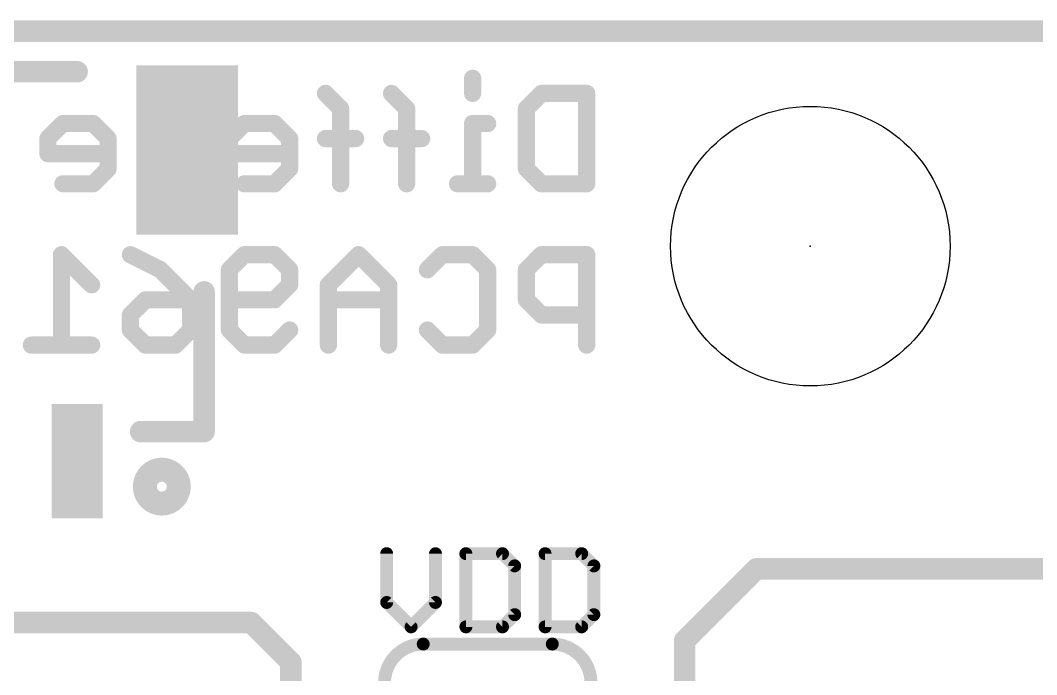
# Model space of a CAD drawing. Extents: x -37 to 70, y -9 to 26.
# Drawn here: x 13.53 to 25.53, y 17.8 to 25.53 of the extents above; entities that cross this region are included whole.
import ezdxf

# ---------------------------------------------------------------- set-up
doc = ezdxf.new("R2010")
doc.units = 0
for name, color, linetype in [('1', 12, 'CONTINUOUS'), ('16', 132, 'CONTINUOUS'), ('20', 53, 'CONTINUOUS'), ('21', 41, 'CONTINUOUS'), ('22', 40, 'CONTINUOUS'), ('23', 53, 'CONTINUOUS')]:
    doc.layers.add(name, color=color, linetype=linetype)

# ---------------------------------------------------------------- blocks, each defined once
blk = doc.blocks.new('RECT')
blk.add_solid([(-0.5, -0.5), (0.5, -0.5), (-0.5, 0.5), (0.5, 0.5)])

msp = doc.modelspace()

# ---------------------------------------------------------------- linework, layer by layer
at = {"layer": '1', "const_width": 0.254}
for points in [[(0, 25.4), (44.45, 25.4)], [(22.225, 19.05), (21.375, 18.2)], [(22.225, 19.05), (26.035, 19.05)], [(13.2, 18.415), (16.256, 18.415)], [(16.256, 18.415), (16.725, 17.946)], [(21.375, 18.2), (21.375, 17.145)], [(16.725, 17.946), (16.725, 17.145)]]:
    msp.add_lwpolyline(points, dxfattribs=at)
at = {"layer": '1', "const_width": 0.127}
for points in [[(22.225, 19.1135, 1), (22.225, 18.9865)], [(22.2699, 19.0051, 1), (22.1801, 19.0949)], [(16.3009, 18.4599, 1), (16.2111, 18.3701)], [(16.256, 18.3515, 1), (16.256, 18.4785)], [(21.4385, 18.2, 1), (21.3115, 18.2)], [(21.3301, 18.2449, 1), (21.4199, 18.1551)], [(16.7885, 17.946, 1), (16.6615, 17.946)], [(16.6801, 17.9011, 1), (16.7699, 17.9909)]]:
    msp.add_lwpolyline(points, format="xyb", dxfattribs=at)
at = {"layer": '16', "const_width": 0.254}
msp.add_lwpolyline([(0, 25.4), (44.45, 25.4)], dxfattribs=at)
at = {"layer": '20', "const_width": 0.2032}
msp.add_lwpolyline([(0, 25.4), (44.45, 25.4)], dxfattribs=at)
at = {"layer": '20'}
msp.add_circle((22.86, 22.86), 1.651, dxfattribs=at)
at = {"layer": '21'}
for points, const_width in [([(14.2, 24.92), (11.2, 24.92)], 0.254), ([(15.7, 22.32), (15.7, 20.67)], 0.254), ([(15.7, 20.67), (14.95, 20.67)], 0.254), ([(17.8562, 19.2285), (17.8562, 18.6523)], 0.1524), ([(18.4324, 18.6523), (18.4324, 19.2285)], 0.1524), ([(18.7917, 19.2285), (18.7917, 18.3642)], 0.1524), ([(19.2239, 19.2285), (18.7917, 19.2285)], 0.1524), ([(19.3679, 19.0845), (19.2239, 19.2285)], 0.1524), ([(19.7272, 19.2285), (19.7272, 18.3642)], 0.1524), ([(20.1594, 19.2285), (19.7272, 19.2285)], 0.1524), ([(20.3035, 19.0845), (20.1594, 19.2285)], 0.1524), ([(19.3679, 18.5083), (19.3679, 19.0845)], 0.1524), ([(20.3035, 18.5083), (20.3035, 19.0845)], 0.1524), ([(17.8562, 18.6523), (18.1443, 18.3642)], 0.1524), ([(18.1443, 18.3642), (18.4324, 18.6523)], 0.1524), ([(19.2239, 18.3642), (19.3679, 18.5083)], 0.1524), ([(20.1594, 18.3642), (20.3035, 18.5083)], 0.1524), ([(18.7917, 18.3642), (19.2239, 18.3642)], 0.1524), ([(19.7272, 18.3642), (20.1594, 18.3642)], 0.1524), ([(18.288, 18.161), (19.812, 18.161)], 0.1524)]:
    msp.add_lwpolyline(points, dxfattribs=dict(at, const_width=const_width))
for points, const_width in [([(14.2, 24.8565, 1), (14.2, 24.9835)], 0.127), ([(15.7635, 22.32, 1), (15.6365, 22.32)], 0.127), ([(14.95, 20.7335, 1), (14.95, 20.6065)], 0.127), ([(15.7, 20.6065, 1), (15.7, 20.7335)], 0.127), ([(15.6365, 20.67, 1), (15.7635, 20.67)], 0.127), ([(15.2, 19.8786, 1), (15.2, 20.1614, 1), (15.2, 19.8786)], 0.4), ([(17.8943, 19.2285, 1), (17.8181, 19.2285)], 0.0762), ([(18.4705, 19.2285, 1), (18.3943, 19.2285)], 0.0762), ([(18.8298, 19.2285, 1), (18.7536, 19.2285)], 0.0762), ([(18.7917, 19.2666, 1), (18.7917, 19.1904)], 0.0762), ([(19.2508, 19.2555, 1), (19.1969, 19.2016)], 0.0762), ([(19.2239, 19.1904, 1), (19.2239, 19.2666)], 0.0762), ([(19.7653, 19.2285, 1), (19.6891, 19.2285)], 0.0762), ([(19.7272, 19.2666, 1), (19.7272, 19.1904)], 0.0762), ([(20.1863, 19.2555, 1), (20.1325, 19.2016)], 0.0762), ([(20.1594, 19.1904, 1), (20.1594, 19.2666)], 0.0762), ([(19.406, 19.0845, 1), (19.3298, 19.0845)], 0.0762), ([(19.341, 19.0575, 1), (19.3949, 19.1114)], 0.0762), ([(20.3416, 19.0845, 1), (20.2654, 19.0845)], 0.0762), ([(20.2765, 19.0575, 1), (20.3304, 19.1114)], 0.0762), ([(17.8831, 18.6793, 1), (17.8293, 18.6254)], 0.0762), ([(18.4594, 18.6254, 1), (18.4055, 18.6793)], 0.0762), ([(17.8181, 18.6523, 1), (17.8943, 18.6523)], 0.0762), ([(18.3943, 18.6523, 1), (18.4705, 18.6523)], 0.0762), ([(19.3298, 18.5083, 1), (19.406, 18.5083)], 0.0762), ([(19.3949, 18.4813, 1), (19.341, 18.5352)], 0.0762), ([(20.2654, 18.5083, 1), (20.3416, 18.5083)], 0.0762), ([(20.3304, 18.4813, 1), (20.2765, 18.5352)], 0.0762), ([(18.1174, 18.3911, 1), (18.1713, 18.3373)], 0.0762), ([(18.1174, 18.3373, 1), (18.1713, 18.3911)], 0.0762), ([(18.7917, 18.4023, 1), (18.7917, 18.3261)], 0.0762), ([(18.7536, 18.3642, 1), (18.8298, 18.3642)], 0.0762), ([(19.1969, 18.3911, 1), (19.2508, 18.3373)], 0.0762), ([(19.2239, 18.3261, 1), (19.2239, 18.4023)], 0.0762), ([(19.7272, 18.4023, 1), (19.7272, 18.3261)], 0.0762), ([(19.6891, 18.3642, 1), (19.7653, 18.3642)], 0.0762), ([(20.1325, 18.3911, 1), (20.1863, 18.3373)], 0.0762), ([(20.1594, 18.3261, 1), (20.1594, 18.4023)], 0.0762), ([(18.288, 18.161, 0.4142), (17.8308, 17.7038)], 0.1524), ([(18.288, 18.1991, 1), (18.288, 18.1229)], 0.0762), ([(18.288, 18.1229, 1), (18.288, 18.1991)], 0.0762), ([(20.2692, 17.7038, 0.4142), (19.812, 18.161)], 0.1524), ([(19.812, 18.1991, 1), (19.812, 18.1229)], 0.0762), ([(19.812, 18.1229, 1), (19.812, 18.1991)], 0.0762)]:
    msp.add_lwpolyline(points, format="xyb", dxfattribs=dict(at, const_width=const_width))
at = {"layer": '22', "const_width": 0.2032}
for points in [[(18.8711, 24.8423), (18.8711, 24.6643)], [(17.3119, 24.4864), (17.1339, 24.6643)], [(18.0915, 24.4864), (17.9135, 24.6643)], [(19.5066, 24.4864), (19.6845, 24.6643)], [(19.6845, 24.6643), (20.2184, 24.6643)], [(20.2184, 24.6643), (20.2184, 23.5966)], [(17.3119, 23.5966), (17.3119, 24.4864)], [(18.0915, 23.5966), (18.0915, 24.4864)], [(19.5066, 23.7746), (19.5066, 24.4864)], [(14.0325, 24.3084), (13.8545, 24.1305)], [(14.3884, 24.3084), (14.0325, 24.3084)], [(14.5663, 24.1305), (14.3884, 24.3084)], [(15.1849, 24.3084), (15.007, 24.3084)], [(15.5408, 23.9525), (15.1849, 24.3084)], [(15.5408, 23.5966), (15.5408, 24.3084)], [(16.1764, 24.3084), (15.9984, 24.1305)], [(16.5323, 24.3084), (16.1764, 24.3084)], [(16.7102, 24.1305), (16.5323, 24.3084)], [(19.049, 24.3084), (18.8711, 24.3084)], [(18.8711, 24.3084), (18.8711, 23.5966)], [(13.8545, 24.1305), (13.8545, 23.9525)], [(14.5663, 23.7746), (14.5663, 24.1305)], [(15.9984, 24.1305), (15.9984, 23.9525)], [(16.7102, 23.7746), (16.7102, 24.1305)], [(17.4898, 24.1305), (17.1339, 24.1305)], [(18.2694, 24.1305), (17.9135, 24.1305)], [(13.8545, 23.9525), (14.5663, 23.9525)], [(15.9984, 23.9525), (16.7102, 23.9525)], [(14.3884, 23.5966), (14.5663, 23.7746)], [(16.5323, 23.5966), (16.7102, 23.7746)], [(19.6845, 23.5966), (19.5066, 23.7746)], [(14.0325, 23.5966), (14.3884, 23.5966)], [(16.1764, 23.5966), (16.5323, 23.5966)], [(19.049, 23.5966), (18.6931, 23.5966)], [(20.2184, 23.5966), (19.6845, 23.5966)], [(14.3714, 22.4034), (14.0155, 22.7593)], [(14.0155, 22.7593), (14.0155, 21.6916)], [(14.829, 22.7593), (15.1849, 22.5814)], [(15.9984, 22.5814), (16.1764, 22.7593)], [(16.1764, 22.7593), (16.5323, 22.7593)], [(16.5323, 22.7593), (16.7102, 22.5814)], [(17.5237, 22.7593), (17.1678, 22.4034)], [(17.8796, 22.4034), (17.5237, 22.7593)], [(18.3372, 22.5814), (18.5151, 22.7593)], [(18.5151, 22.7593), (18.8711, 22.7593)], [(18.8711, 22.7593), (19.049, 22.5814)], [(19.6845, 22.7593), (19.5066, 22.5814)], [(20.2184, 22.7593), (19.6845, 22.7593)], [(20.2184, 21.6916), (20.2184, 22.7593)], [(15.1849, 22.5814), (15.5408, 22.2255)], [(15.9984, 21.8696), (15.9984, 22.5814)], [(16.7102, 22.5814), (16.7102, 22.4034)], [(19.049, 22.5814), (19.049, 21.8696)], [(19.5066, 22.5814), (19.5066, 22.2255)], [(16.7102, 22.4034), (16.5323, 22.2255)], [(17.1678, 22.4034), (17.1678, 21.6916)], [(17.8796, 21.6916), (17.8796, 22.4034)], [(14.829, 22.0475), (15.007, 22.2255)], [(15.007, 22.2255), (15.5408, 22.2255)], [(15.5408, 22.2255), (15.5408, 21.8696)], [(16.5323, 22.2255), (15.9984, 22.2255)], [(17.8796, 22.2255), (17.1678, 22.2255)], [(19.5066, 22.2255), (19.6845, 22.0475)], [(14.829, 21.8696), (14.829, 22.0475)], [(19.6845, 22.0475), (20.2184, 22.0475)], [(15.007, 21.6916), (14.829, 21.8696)], [(15.5408, 21.8696), (15.3629, 21.6916)], [(16.1764, 21.6916), (15.9984, 21.8696)], [(16.7102, 21.8696), (16.5323, 21.6916)], [(18.5151, 21.6916), (18.3372, 21.8696)], [(19.049, 21.8696), (18.8711, 21.6916)], [(14.3714, 21.6916), (13.6596, 21.6916)], [(15.3629, 21.6916), (15.007, 21.6916)], [(16.5323, 21.6916), (16.1764, 21.6916)], [(18.8711, 21.6916), (18.5151, 21.6916)]]:
    msp.add_lwpolyline(points, dxfattribs=at)
at = {"layer": '22', "const_width": 0.1016}
for points in [[(18.9219, 24.8423, 1), (18.8203, 24.8423)], [(17.1698, 24.7002, 1), (17.098, 24.6284)], [(17.9494, 24.7002, 1), (17.8776, 24.6284)], [(19.6845, 24.7151, 1), (19.6845, 24.6135)], [(19.7205, 24.6284, 1), (19.6486, 24.7002)], [(20.2692, 24.6643, 1), (20.1676, 24.6643)], [(20.2184, 24.6135, 1), (20.2184, 24.7151)], [(18.8203, 24.6643, 1), (18.9219, 24.6643)], [(17.3627, 24.4864, 1), (17.2611, 24.4864)], [(17.2759, 24.4504, 1), (17.3478, 24.5223)], [(18.1423, 24.4864, 1), (18.0407, 24.4864)], [(18.0555, 24.4504, 1), (18.1274, 24.5223)], [(19.5574, 24.4864, 1), (19.4558, 24.4864)], [(19.4707, 24.5223, 1), (19.5425, 24.4504)], [(14.0325, 24.3592, 1), (14.0325, 24.2576)], [(14.0684, 24.2725, 1), (13.9965, 24.3443)], [(14.4243, 24.3443, 1), (14.3524, 24.2725)], [(14.3884, 24.2576, 1), (14.3884, 24.3592)], [(15.007, 24.3592, 1), (15.007, 24.2576)], [(15.2208, 24.3443, 1), (15.149, 24.2725)], [(15.1849, 24.2576, 1), (15.1849, 24.3592)], [(15.5916, 24.3084, 1), (15.49, 24.3084)], [(16.1764, 24.3592, 1), (16.1764, 24.2576)], [(16.2123, 24.2725, 1), (16.1404, 24.3443)], [(16.5682, 24.3443, 1), (16.4963, 24.2725)], [(16.5323, 24.2576, 1), (16.5323, 24.3592)], [(18.8711, 24.3592, 1), (18.8711, 24.2576)], [(18.9219, 24.3084, 1), (18.8203, 24.3084)], [(19.049, 24.2576, 1), (19.049, 24.3592)], [(13.9053, 24.1305, 1), (13.8037, 24.1305)], [(13.8186, 24.1664, 1), (13.8904, 24.0945)], [(14.6171, 24.1305, 1), (14.5155, 24.1305)], [(14.5304, 24.0945, 1), (14.6022, 24.1664)], [(16.0492, 24.1305, 1), (15.9476, 24.1305)], [(15.9625, 24.1664, 1), (16.0343, 24.0945)], [(16.761, 24.1305, 1), (16.6594, 24.1305)], [(16.6743, 24.0945, 1), (16.7461, 24.1664)], [(17.1339, 24.1813, 1), (17.1339, 24.0797)], [(17.4898, 24.0797, 1), (17.4898, 24.1813)], [(17.9135, 24.1813, 1), (17.9135, 24.0797)], [(18.2694, 24.0797, 1), (18.2694, 24.1813)], [(13.8545, 24.0033, 1), (13.8545, 23.9017)], [(14.5663, 23.9017, 1), (14.5663, 24.0033)], [(15.5049, 23.9166, 1), (15.5767, 23.9884)], [(15.9984, 24.0033, 1), (15.9984, 23.9017)], [(16.7102, 23.9017, 1), (16.7102, 24.0033)], [(13.8037, 23.9525, 1), (13.9053, 23.9525)], [(15.9476, 23.9525, 1), (16.0492, 23.9525)], [(14.5155, 23.7746, 1), (14.6171, 23.7746)], [(14.6022, 23.7386, 1), (14.5304, 23.8105)], [(16.6594, 23.7746, 1), (16.761, 23.7746)], [(16.7461, 23.7386, 1), (16.6743, 23.8105)], [(19.5425, 23.8105, 1), (19.4707, 23.7386)], [(19.4558, 23.7746, 1), (19.5574, 23.7746)], [(14.0325, 23.6474, 1), (14.0325, 23.5458)], [(14.3524, 23.6325, 1), (14.4243, 23.5607)], [(14.3884, 23.5458, 1), (14.3884, 23.6474)], [(16.1764, 23.6474, 1), (16.1764, 23.5458)], [(16.4963, 23.6325, 1), (16.5682, 23.5607)], [(16.5323, 23.5458, 1), (16.5323, 23.6474)], [(18.6931, 23.6474, 1), (18.6931, 23.5458)], [(19.049, 23.5458, 1), (19.049, 23.6474)], [(19.6845, 23.6474, 1), (19.6845, 23.5458)], [(19.6486, 23.5607, 1), (19.7205, 23.6325)], [(20.2184, 23.5458, 1), (20.2184, 23.6474)], [(15.49, 23.5966, 1), (15.5916, 23.5966)], [(17.2611, 23.5966, 1), (17.3627, 23.5966)], [(18.0407, 23.5966, 1), (18.1423, 23.5966)], [(18.8203, 23.5966, 1), (18.9219, 23.5966)], [(20.1676, 23.5966, 1), (20.2692, 23.5966)], [(14.0514, 22.7952, 1), (13.9796, 22.7234)], [(14.0663, 22.7593, 1), (13.9647, 22.7593)], [(14.8517, 22.8047, 1), (14.8063, 22.7139)], [(16.1764, 22.8101, 1), (16.1764, 22.7085)], [(16.2123, 22.7234, 1), (16.1404, 22.7952)], [(16.5682, 22.7952, 1), (16.4963, 22.7234)], [(16.5323, 22.7085, 1), (16.5323, 22.8101)], [(17.5596, 22.7952, 1), (17.4878, 22.7234)], [(17.5596, 22.7234, 1), (17.4878, 22.7952)], [(18.5151, 22.8101, 1), (18.5151, 22.7085)], [(18.5511, 22.7234, 1), (18.4792, 22.7952)], [(18.907, 22.7952, 1), (18.8351, 22.7234)], [(18.8711, 22.7085, 1), (18.8711, 22.8101)], [(19.6845, 22.8101, 1), (19.6845, 22.7085)], [(19.7205, 22.7234, 1), (19.6486, 22.7952)], [(20.2692, 22.7593, 1), (20.1676, 22.7593)], [(20.2184, 22.7085, 1), (20.2184, 22.8101)], [(15.2208, 22.6173, 1), (15.149, 22.5454)], [(15.1622, 22.5359, 1), (15.2076, 22.6268)], [(16.0492, 22.5814, 1), (15.9476, 22.5814)], [(15.9625, 22.6173, 1), (16.0343, 22.5454)], [(16.761, 22.5814, 1), (16.6594, 22.5814)], [(16.6743, 22.5454, 1), (16.7461, 22.6173)], [(18.3013, 22.6173, 1), (18.3731, 22.5454)], [(19.0998, 22.5814, 1), (18.9982, 22.5814)], [(19.0131, 22.5454, 1), (19.0849, 22.6173)], [(19.5574, 22.5814, 1), (19.4558, 22.5814)], [(19.4707, 22.6173, 1), (19.5425, 22.5454)], [(14.3355, 22.3675, 1), (14.4073, 22.4393)], [(16.6594, 22.4034, 1), (16.761, 22.4034)], [(16.7461, 22.3675, 1), (16.6743, 22.4393)], [(17.2186, 22.4034, 1), (17.117, 22.4034)], [(17.1319, 22.4393, 1), (17.2037, 22.3675)], [(17.9304, 22.4034, 1), (17.8288, 22.4034)], [(17.8437, 22.3675, 1), (17.9155, 22.4393)], [(15.007, 22.2763, 1), (15.007, 22.1747)], [(15.0429, 22.1895, 1), (14.971, 22.2614)], [(15.5916, 22.2255, 1), (15.49, 22.2255)], [(15.5049, 22.1895, 1), (15.5767, 22.2614)], [(15.5408, 22.1747, 1), (15.5408, 22.2763)], [(15.9984, 22.2763, 1), (15.9984, 22.1747)], [(16.4963, 22.2614, 1), (16.5682, 22.1895)], [(16.5323, 22.1747, 1), (16.5323, 22.2763)], [(17.1678, 22.2763, 1), (17.1678, 22.1747)], [(17.8796, 22.1747, 1), (17.8796, 22.2763)], [(19.5425, 22.2614, 1), (19.4707, 22.1895)], [(19.4558, 22.2255, 1), (19.5574, 22.2255)], [(14.8798, 22.0475, 1), (14.7782, 22.0475)], [(14.7931, 22.0834, 1), (14.8649, 22.0116)], [(19.6845, 22.0983, 1), (19.6845, 21.9967)], [(19.6486, 22.0116, 1), (19.7205, 22.0834)], [(20.2184, 21.9967, 1), (20.2184, 22.0983)], [(14.8649, 21.9055, 1), (14.7931, 21.8336)], [(15.5767, 21.8336, 1), (15.5049, 21.9055)], [(16.0343, 21.9055, 1), (15.9625, 21.8336)], [(16.7461, 21.8336, 1), (16.6743, 21.9055)], [(18.3731, 21.9055, 1), (18.3013, 21.8336)], [(19.0849, 21.8336, 1), (19.0131, 21.9055)], [(14.7782, 21.8696, 1), (14.8798, 21.8696)], [(15.49, 21.8696, 1), (15.5916, 21.8696)], [(15.9476, 21.8696, 1), (16.0492, 21.8696)], [(18.9982, 21.8696, 1), (19.0998, 21.8696)], [(13.6596, 21.7424, 1), (13.6596, 21.6408)], [(13.9647, 21.6916, 1), (14.0663, 21.6916)], [(14.3714, 21.6408, 1), (14.3714, 21.7424)], [(15.007, 21.7424, 1), (15.007, 21.6408)], [(14.971, 21.6557, 1), (15.0429, 21.7275)], [(15.3269, 21.7275, 1), (15.3988, 21.6557)], [(15.3629, 21.6408, 1), (15.3629, 21.7424)], [(16.1764, 21.7424, 1), (16.1764, 21.6408)], [(16.1404, 21.6557, 1), (16.2123, 21.7275)], [(16.4963, 21.7275, 1), (16.5682, 21.6557)], [(16.5323, 21.6408, 1), (16.5323, 21.7424)], [(17.117, 21.6916, 1), (17.2186, 21.6916)], [(17.8288, 21.6916, 1), (17.9304, 21.6916)], [(18.5151, 21.7424, 1), (18.5151, 21.6408)], [(18.4792, 21.6557, 1), (18.5511, 21.7275)], [(18.8351, 21.7275, 1), (18.907, 21.6557)], [(18.8711, 21.6408, 1), (18.8711, 21.7424)], [(20.1676, 21.6916, 1), (20.2692, 21.6916)]]:
    msp.add_lwpolyline(points, format="xyb", dxfattribs=at)
at = {"layer": '23'}
msp.add_point((22.86, 22.86), dxfattribs=at)

# ---------------------------------------------------------------- block references
at = {"layer": '1', "rotation": 180}
for p, xscale, yscale in [((15.5, 23.995), 1.2, 2), ((14.2, 20.32), 0.6, 1.35)]:
    msp.add_blockref('RECT', p, dxfattribs=dict(at, xscale=xscale, yscale=yscale))

doc.saveas('drawing.dxf')
